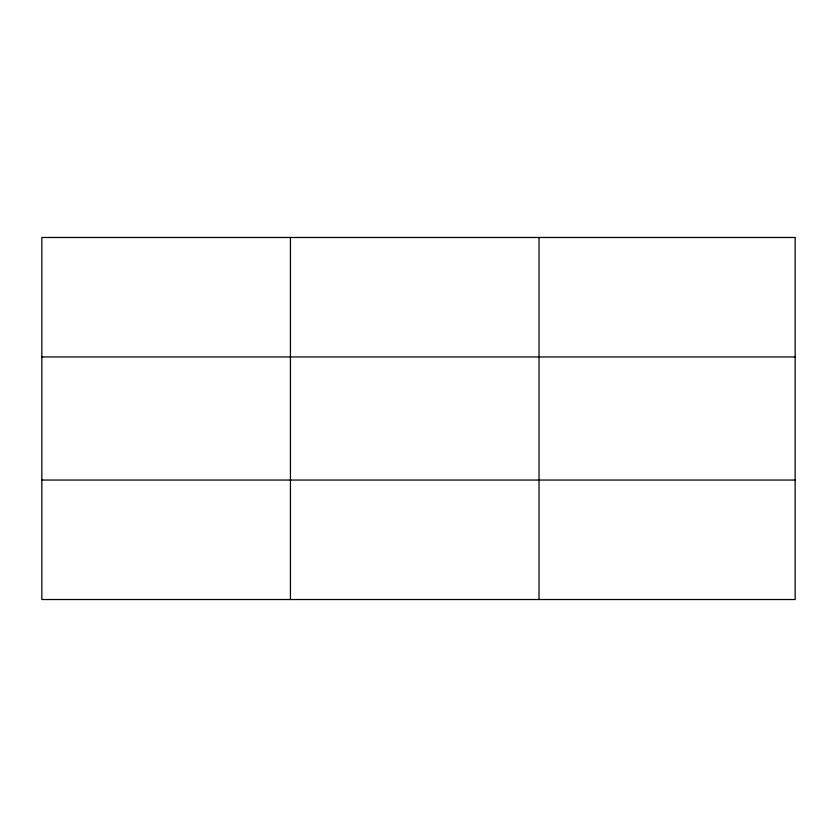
<?xml version="1.0" encoding="UTF-8"?>
<svg xmlns="http://www.w3.org/2000/svg" width="837" height="837" viewBox="0 0 837 837"><rect width="100%" height="100%" fill="white"/><g stroke="black" fill="none" stroke-linecap="round" stroke-linejoin="round"><path stroke-width="1.26" d="M290.439 599.522L290.439 237.478M539.028 599.522L539.028 237.478M41.85 356.949L795.15 356.949M41.85 480.051L795.15 480.051M795.15 237.478L41.85 237.478L41.85 599.522L795.15 599.522L795.15 237.478"/></g></svg>
